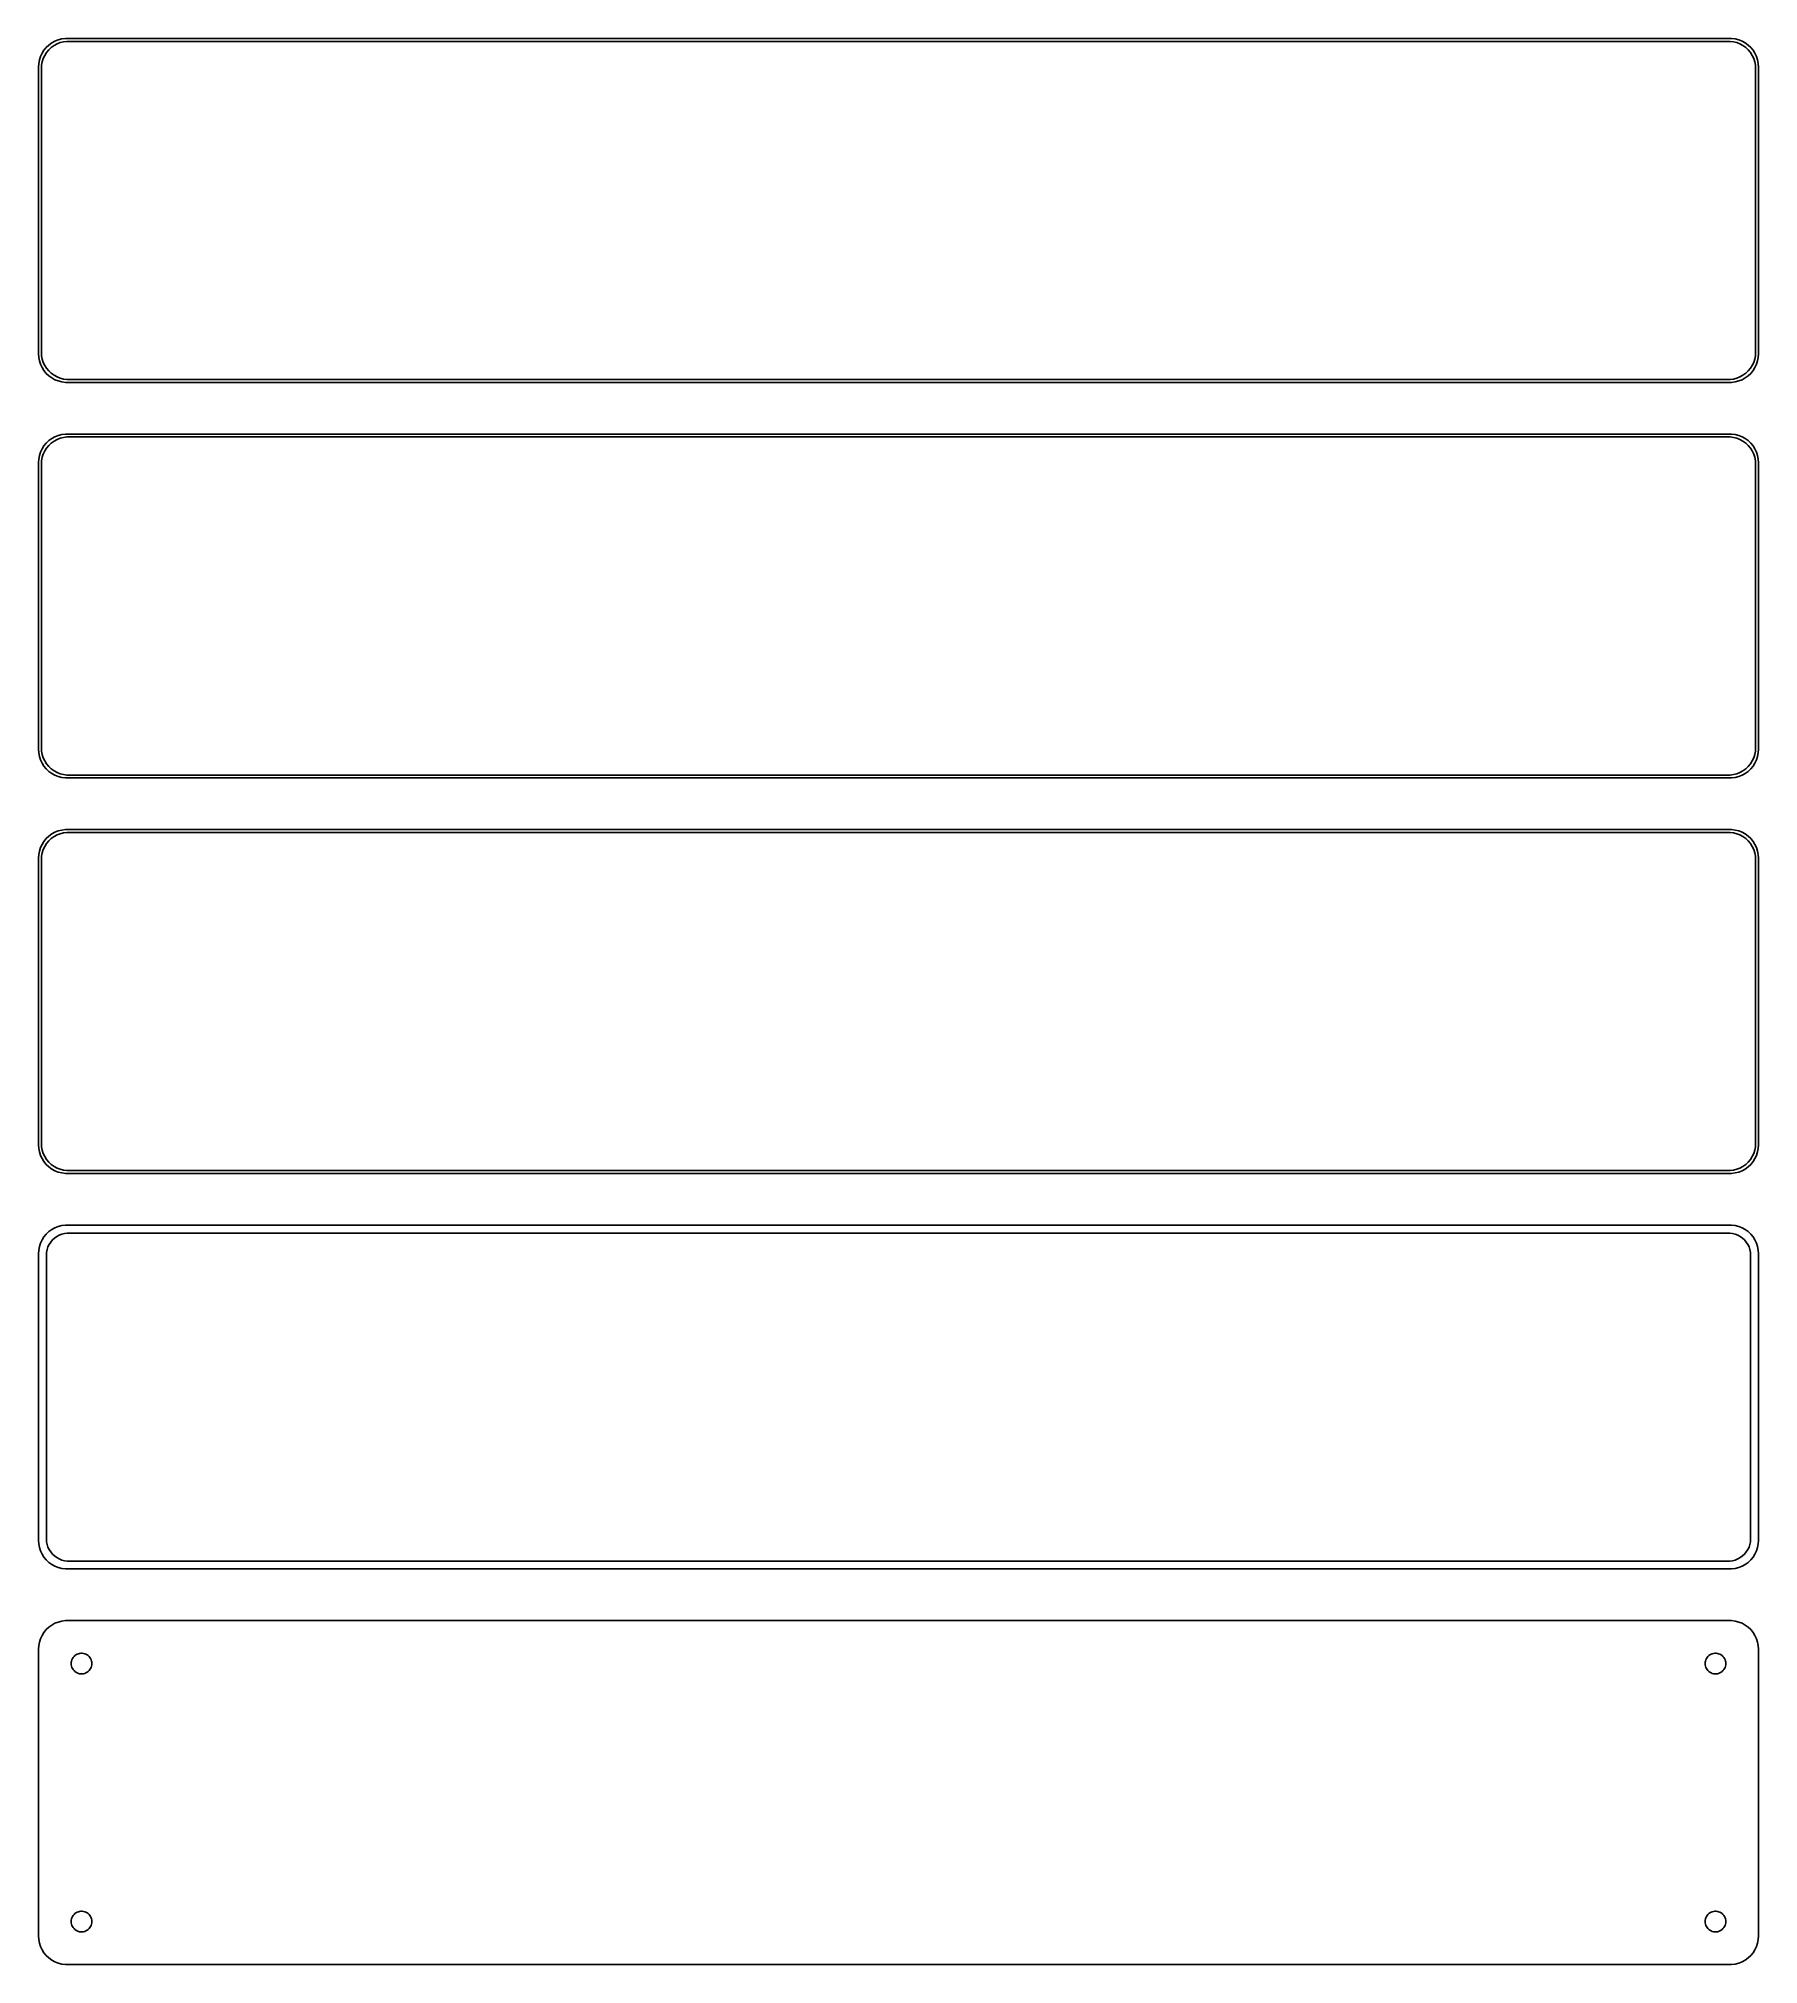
# Model space of a CAD drawing. Header units: metres. Extents: x -150 to 150, y 246 to 582.
import ezdxf

# ---------------------------------------------------------------- set-up
doc = ezdxf.new("R2010")
doc.units = ezdxf.units.M

msp = doc.modelspace()

# ---------------------------------------------------------------- linework, layer by layer
for p, q in [((-147.129, 581.524), (-147.679, 581.222)), ((-146.545, 581.755), (-147.129, 581.524)), ((-146.772, 581.048), (-146.218, 581.268)), ((-145.937, 581.911), (-146.545, 581.755)), ((-146.218, 581.268), (-145.64, 581.416)), ((-145.314, 581.99), (-145.937, 581.911)), ((-145.64, 581.416), (-145.048, 581.491)), ((145.314, 581.99), (-145.314, 581.99)), ((-145.048, 581.491), (145.048, 581.491)), ((145.048, 581.491), (145.64, 581.416)), ((145.937, 581.911), (145.314, 581.99)), ((145.64, 581.416), (146.218, 581.268)), ((146.545, 581.755), (145.937, 581.911)), ((146.218, 581.268), (146.772, 581.048)), ((147.129, 581.524), (146.545, 581.755)), ((147.679, 581.222), (147.129, 581.524)), ((-149.843, 578.243), (-149.961, 577.627)), ((-149.649, 578.841), (-149.843, 578.243)), ((-149.382, 579.409), (-149.649, 578.841)), ((-149.463, 577.345), (-149.351, 577.931)), ((-149.045, 579.939), (-149.382, 579.409)), ((-149.351, 577.931), (-149.166, 578.499)), ((-149.166, 578.499), (-148.912, 579.038)), ((-148.645, 580.423), (-149.045, 579.939)), ((-148.912, 579.038), (-148.593, 579.542)), ((-148.187, 580.853), (-148.645, 580.423)), ((-148.593, 579.542), (-148.213, 580.002)), ((-148.213, 580.002), (-147.778, 580.41)), ((-147.679, 581.222), (-148.187, 580.853)), ((-147.778, 580.41), (-147.295, 580.761)), ((-147.295, 580.761), (-146.772, 581.048)), ((146.772, 581.048), (147.295, 580.761)), ((147.295, 580.761), (147.778, 580.41)), ((148.187, 580.853), (147.679, 581.222)), ((147.778, 580.41), (148.213, 580.002)), ((148.645, 580.423), (148.187, 580.853)), ((148.213, 580.002), (148.593, 579.542)), ((148.593, 579.542), (148.912, 579.038)), ((149.045, 579.939), (148.645, 580.423)), ((148.912, 579.038), (149.166, 578.499)), ((149.382, 579.409), (149.045, 579.939)), ((149.166, 578.499), (149.351, 577.931)), ((149.351, 577.931), (149.463, 577.345)), ((149.649, 578.841), (149.382, 579.409)), ((149.843, 578.243), (149.649, 578.841)), ((149.961, 577.627), (149.843, 578.243)), ((-149.961, 577.627), (-150, 577)), ((-150, 577), (-150, 527)), ((-149.5, 576.75), (-149.463, 577.345)), ((-149.5, 527.25), (-149.5, 576.75)), ((149.463, 577.345), (149.5, 576.75)), ((149.5, 576.75), (149.5, 527.25)), ((150, 577), (149.961, 577.627)), ((150, 527), (150, 577)), ((-150, 527), (-149.961, 526.373)), ((-149.961, 526.373), (-149.843, 525.757)), ((-149.843, 525.757), (-149.649, 525.159)), ((-149.649, 525.159), (-149.382, 524.591)), ((-149.463, 526.655), (-149.5, 527.25)), ((-149.351, 526.069), (-149.463, 526.655)), ((-149.382, 524.591), (-149.045, 524.061)), ((-149.166, 525.501), (-149.351, 526.069)), ((-148.912, 524.962), (-149.166, 525.501)), ((-148.593, 524.458), (-148.912, 524.962)), ((-148.213, 523.998), (-148.593, 524.458)), ((148.593, 524.458), (148.213, 523.998)), ((148.912, 524.962), (148.593, 524.458)), ((149.166, 525.501), (148.912, 524.962)), ((149.045, 524.061), (149.382, 524.591)), ((149.351, 526.069), (149.166, 525.501)), ((149.463, 526.655), (149.351, 526.069)), ((149.382, 524.591), (149.649, 525.159)), ((149.5, 527.25), (149.463, 526.655)), ((149.649, 525.159), (149.843, 525.757)), ((149.843, 525.757), (149.961, 526.373)), ((149.961, 526.373), (150, 527)), ((-149.045, 524.061), (-148.645, 523.577)), ((-148.645, 523.577), (-148.187, 523.147)), ((-147.778, 523.59), (-148.213, 523.998)), ((-148.187, 523.147), (-147.679, 522.778)), ((-147.295, 523.239), (-147.778, 523.59)), ((-147.679, 522.778), (-147.129, 522.476)), ((-146.772, 522.952), (-147.295, 523.239)), ((-147.129, 522.476), (-146.545, 522.245)), ((-146.218, 522.732), (-146.772, 522.952)), ((-146.545, 522.245), (-145.937, 522.089)), ((-145.64, 522.584), (-146.218, 522.732)), ((-145.937, 522.089), (-145.314, 522.01)), ((-145.048, 522.509), (-145.64, 522.584)), ((-145.314, 522.01), (145.314, 522.01)), ((145.048, 522.509), (-145.048, 522.509)), ((145.64, 522.584), (145.048, 522.509)), ((145.314, 522.01), (145.937, 522.089)), ((146.218, 522.732), (145.64, 522.584)), ((145.937, 522.089), (146.545, 522.245)), ((146.772, 522.952), (146.218, 522.732)), ((146.545, 522.245), (147.129, 522.476)), ((147.295, 523.239), (146.772, 522.952)), ((147.129, 522.476), (147.679, 522.778)), ((147.778, 523.59), (147.295, 523.239)), ((147.679, 522.778), (148.187, 523.147)), ((148.213, 523.998), (147.778, 523.59)), ((148.187, 523.147), (148.645, 523.577)), ((148.645, 523.577), (149.045, 524.061)), ((-149.045, 510.939), (-149.382, 510.409)), ((-148.645, 511.423), (-149.045, 510.939)), ((-148.187, 511.853), (-148.645, 511.423)), ((-148.593, 510.542), (-148.213, 511.002)), ((-148.213, 511.002), (-147.778, 511.41)), ((-147.679, 512.222), (-148.187, 511.853)), ((-147.778, 511.41), (-147.295, 511.761)), ((-147.129, 512.524), (-147.679, 512.222)), ((-147.295, 511.761), (-146.772, 512.048)), ((-146.545, 512.755), (-147.129, 512.524)), ((-146.772, 512.048), (-146.218, 512.268)), ((-145.937, 512.911), (-146.545, 512.755)), ((-146.218, 512.268), (-145.64, 512.416)), ((-145.314, 512.99), (-145.937, 512.911)), ((-145.64, 512.416), (-145.048, 512.491)), ((145.314, 512.99), (-145.314, 512.99)), ((-145.048, 512.491), (145.048, 512.491)), ((145.048, 512.491), (145.64, 512.416)), ((145.937, 512.911), (145.314, 512.99)), ((145.64, 512.416), (146.218, 512.268)), ((146.545, 512.755), (145.937, 512.911)), ((146.218, 512.268), (146.772, 512.048)), ((147.129, 512.524), (146.545, 512.755)), ((146.772, 512.048), (147.295, 511.761)), ((147.679, 512.222), (147.129, 512.524)), ((147.295, 511.761), (147.778, 511.41)), ((148.187, 511.853), (147.679, 512.222)), ((147.778, 511.41), (148.213, 511.002)), ((148.645, 511.423), (148.187, 511.853)), ((148.213, 511.002), (148.593, 510.542)), ((149.045, 510.939), (148.645, 511.423)), ((149.382, 510.409), (149.045, 510.939)), ((-149.961, 508.627), (-150, 508)), ((-150, 508), (-150, 458)), ((-149.843, 509.243), (-149.961, 508.627)), ((-149.649, 509.841), (-149.843, 509.243)), ((-149.382, 510.409), (-149.649, 509.841)), ((-149.5, 507.75), (-149.463, 508.345)), ((-149.5, 458.25), (-149.5, 507.75)), ((-149.463, 508.345), (-149.351, 508.931)), ((-149.351, 508.931), (-149.166, 509.499)), ((-149.166, 509.499), (-148.912, 510.038)), ((-148.912, 510.038), (-148.593, 510.542)), ((148.593, 510.542), (148.912, 510.038)), ((148.912, 510.038), (149.166, 509.499)), ((149.166, 509.499), (149.351, 508.931)), ((149.351, 508.931), (149.463, 508.345)), ((149.649, 509.841), (149.382, 510.409)), ((149.463, 508.345), (149.5, 507.75)), ((149.5, 507.75), (149.5, 458.25)), ((149.843, 509.243), (149.649, 509.841)), ((149.961, 508.627), (149.843, 509.243)), ((150, 508), (149.961, 508.627)), ((150, 458), (150, 508)), ((-150, 458), (-149.961, 457.373)), ((-149.961, 457.373), (-149.843, 456.757)), ((-149.463, 457.655), (-149.5, 458.25)), ((-149.351, 457.069), (-149.463, 457.655)), ((-149.166, 456.501), (-149.351, 457.069)), ((149.351, 457.069), (149.166, 456.501)), ((149.463, 457.655), (149.351, 457.069)), ((149.5, 458.25), (149.463, 457.655)), ((149.843, 456.757), (149.961, 457.373)), ((149.961, 457.373), (150, 458)), ((-149.843, 456.757), (-149.649, 456.159)), ((-149.649, 456.159), (-149.382, 455.591)), ((-149.382, 455.591), (-149.045, 455.061)), ((-148.912, 455.962), (-149.166, 456.501)), ((-149.045, 455.061), (-148.645, 454.577)), ((-148.593, 455.458), (-148.912, 455.962)), ((-148.645, 454.577), (-148.187, 454.147)), ((-148.213, 454.998), (-148.593, 455.458)), ((-147.778, 454.59), (-148.213, 454.998)), ((-148.187, 454.147), (-147.679, 453.778)), ((-147.295, 454.239), (-147.778, 454.59)), ((-147.679, 453.778), (-147.129, 453.476)), ((-146.772, 453.952), (-147.295, 454.239)), ((-146.218, 453.732), (-146.772, 453.952)), ((-145.64, 453.584), (-146.218, 453.732)), ((-145.048, 453.509), (-145.64, 453.584)), ((145.64, 453.584), (145.048, 453.509)), ((146.218, 453.732), (145.64, 453.584)), ((146.772, 453.952), (146.218, 453.732)), ((147.295, 454.239), (146.772, 453.952)), ((147.129, 453.476), (147.679, 453.778)), ((147.778, 454.59), (147.295, 454.239)), ((147.679, 453.778), (148.187, 454.147)), ((148.213, 454.998), (147.778, 454.59)), ((148.187, 454.147), (148.645, 454.577)), ((148.593, 455.458), (148.213, 454.998)), ((148.912, 455.962), (148.593, 455.458)), ((148.645, 454.577), (149.045, 455.061)), ((149.166, 456.501), (148.912, 455.962)), ((149.045, 455.061), (149.382, 455.591)), ((149.382, 455.591), (149.649, 456.159)), ((149.649, 456.159), (149.843, 456.757)), ((-147.129, 453.476), (-146.545, 453.245)), ((-146.545, 453.245), (-145.937, 453.089)), ((-145.937, 453.089), (-145.314, 453.01)), ((-145.314, 453.01), (145.314, 453.01)), ((145.048, 453.509), (-145.048, 453.509)), ((145.314, 453.01), (145.937, 453.089)), ((145.937, 453.089), (146.545, 453.245)), ((146.545, 453.245), (147.129, 453.476)), ((-147.129, 443.524), (-147.679, 443.222)), ((-146.545, 443.755), (-147.129, 443.524)), ((-145.937, 443.911), (-146.545, 443.755)), ((-145.314, 443.99), (-145.937, 443.911)), ((145.314, 443.99), (-145.314, 443.99)), ((145.937, 443.911), (145.314, 443.99)), ((146.545, 443.755), (145.937, 443.911)), ((147.129, 443.524), (146.545, 443.755)), ((147.679, 443.222), (147.129, 443.524)), ((-149.843, 440.243), (-149.961, 439.627)), ((-149.649, 440.841), (-149.843, 440.243)), ((-149.382, 441.409), (-149.649, 440.841)), ((-149.045, 441.939), (-149.382, 441.409)), ((-149.351, 439.931), (-149.166, 440.499)), ((-149.166, 440.499), (-148.912, 441.038)), ((-148.645, 442.423), (-149.045, 441.939)), ((-148.912, 441.038), (-148.593, 441.542)), ((-148.187, 442.853), (-148.645, 442.423)), ((-148.593, 441.542), (-148.213, 442.002)), ((-148.213, 442.002), (-147.778, 442.41)), ((-147.679, 443.222), (-148.187, 442.853)), ((-147.778, 442.41), (-147.295, 442.761)), ((-147.295, 442.761), (-146.772, 443.048)), ((-146.772, 443.048), (-146.218, 443.268)), ((-146.218, 443.268), (-145.64, 443.416)), ((-145.64, 443.416), (-145.048, 443.491)), ((-145.048, 443.491), (145.048, 443.491)), ((145.048, 443.491), (145.64, 443.416)), ((145.64, 443.416), (146.218, 443.268)), ((146.218, 443.268), (146.772, 443.048)), ((146.772, 443.048), (147.295, 442.761)), ((147.295, 442.761), (147.778, 442.41)), ((148.187, 442.853), (147.679, 443.222)), ((147.778, 442.41), (148.213, 442.002)), ((148.645, 442.423), (148.187, 442.853)), ((148.213, 442.002), (148.593, 441.542)), ((148.593, 441.542), (148.912, 441.038)), ((149.045, 441.939), (148.645, 442.423)), ((148.912, 441.038), (149.166, 440.499)), ((149.382, 441.409), (149.045, 441.939)), ((149.166, 440.499), (149.351, 439.931)), ((149.649, 440.841), (149.382, 441.409)), ((149.843, 440.243), (149.649, 440.841)), ((149.961, 439.627), (149.843, 440.243)), ((-149.961, 439.627), (-150, 439)), ((-150, 439), (-150, 389)), ((-149.5, 438.75), (-149.463, 439.345)), ((-149.5, 389.25), (-149.5, 438.75)), ((-149.463, 439.345), (-149.351, 439.931)), ((149.351, 439.931), (149.463, 439.345)), ((149.463, 439.345), (149.5, 438.75)), ((149.5, 438.75), (149.5, 389.25)), ((150, 439), (149.961, 439.627)), ((150, 389), (150, 439)), ((-150, 389), (-149.961, 388.373)), ((-149.961, 388.373), (-149.843, 387.757)), ((-149.843, 387.757), (-149.649, 387.159)), ((-149.649, 387.159), (-149.382, 386.591)), ((-149.463, 388.655), (-149.5, 389.25)), ((-149.351, 388.069), (-149.463, 388.655)), ((-149.382, 386.591), (-149.045, 386.061)), ((-149.166, 387.501), (-149.351, 388.069)), ((-148.912, 386.962), (-149.166, 387.501)), ((-148.593, 386.458), (-148.912, 386.962)), ((-148.213, 385.998), (-148.593, 386.458)), ((148.593, 386.458), (148.213, 385.998)), ((148.912, 386.962), (148.593, 386.458)), ((149.166, 387.501), (148.912, 386.962)), ((149.045, 386.061), (149.382, 386.591)), ((149.351, 388.069), (149.166, 387.501)), ((149.463, 388.655), (149.351, 388.069)), ((149.382, 386.591), (149.649, 387.159)), ((149.5, 389.25), (149.463, 388.655)), ((149.649, 387.159), (149.843, 387.757)), ((149.843, 387.757), (149.961, 388.373)), ((149.961, 388.373), (150, 389)), ((-149.045, 386.061), (-148.645, 385.577)), ((-148.645, 385.577), (-148.187, 385.147)), ((-147.778, 385.59), (-148.213, 385.998)), ((-148.187, 385.147), (-147.679, 384.778)), ((-147.295, 385.239), (-147.778, 385.59)), ((-147.679, 384.778), (-147.129, 384.476)), ((-146.772, 384.952), (-147.295, 385.239)), ((-147.129, 384.476), (-146.545, 384.245)), ((-146.218, 384.732), (-146.772, 384.952)), ((-146.545, 384.245), (-145.937, 384.089)), ((-145.64, 384.584), (-146.218, 384.732)), ((-145.937, 384.089), (-145.314, 384.01)), ((-145.048, 384.509), (-145.64, 384.584)), ((-145.314, 384.01), (145.314, 384.01)), ((145.048, 384.509), (-145.048, 384.509)), ((145.64, 384.584), (145.048, 384.509)), ((145.314, 384.01), (145.937, 384.089)), ((146.218, 384.732), (145.64, 384.584)), ((145.937, 384.089), (146.545, 384.245)), ((146.772, 384.952), (146.218, 384.732)), ((146.545, 384.245), (147.129, 384.476)), ((147.295, 385.239), (146.772, 384.952)), ((147.129, 384.476), (147.679, 384.778)), ((147.778, 385.59), (147.295, 385.239)), ((147.679, 384.778), (148.187, 385.147)), ((148.213, 385.998), (147.778, 385.59)), ((148.187, 385.147), (148.645, 385.577)), ((148.645, 385.577), (149.045, 386.061)), ((-149.045, 372.939), (-149.382, 372.409)), ((-148.645, 373.423), (-149.045, 372.939)), ((-148.187, 373.853), (-148.645, 373.423)), ((-147.679, 374.222), (-148.187, 373.853)), ((-147.129, 374.524), (-147.679, 374.222)), ((-147.216, 372.731), (-146.823, 373.017)), ((-146.545, 374.755), (-147.129, 374.524)), ((-146.823, 373.017), (-146.398, 373.251)), ((-145.937, 374.911), (-146.545, 374.755)), ((-146.398, 373.251), (-145.946, 373.43)), ((-145.946, 373.43), (-145.475, 373.551)), ((-145.314, 374.99), (-145.937, 374.911)), ((-145.475, 373.551), (-144.993, 373.612)), ((145.314, 374.99), (-145.314, 374.99)), ((-144.993, 373.612), (144.993, 373.612)), ((144.993, 373.612), (145.475, 373.551)), ((145.937, 374.911), (145.314, 374.99)), ((145.475, 373.551), (145.946, 373.43)), ((146.545, 374.755), (145.937, 374.911)), ((145.946, 373.43), (146.398, 373.251)), ((146.398, 373.251), (146.823, 373.017)), ((147.129, 374.524), (146.545, 374.755)), ((146.823, 373.017), (147.216, 372.731)), ((147.679, 374.222), (147.129, 374.524)), ((148.187, 373.853), (147.679, 374.222)), ((148.645, 373.423), (148.187, 373.853)), ((149.045, 372.939), (148.645, 373.423)), ((149.382, 372.409), (149.045, 372.939)), ((-149.961, 370.627), (-150, 370)), ((-150, 370), (-150, 320)), ((-149.843, 371.243), (-149.961, 370.627)), ((-149.649, 371.841), (-149.843, 371.243)), ((-149.382, 372.409), (-149.649, 371.841)), ((-148.619, 369.75), (-148.589, 370.235)), ((-148.619, 320.25), (-148.619, 369.75)), ((-148.589, 370.235), (-148.498, 370.712)), ((-148.498, 370.712), (-148.348, 371.174)), ((-148.348, 371.174), (-148.141, 371.614)), ((-148.141, 371.614), (-147.88, 372.024)), ((-147.88, 372.024), (-147.571, 372.399)), ((-147.571, 372.399), (-147.216, 372.731)), ((147.216, 372.731), (147.571, 372.399)), ((147.571, 372.399), (147.88, 372.024)), ((147.88, 372.024), (148.141, 371.614)), ((148.141, 371.614), (148.348, 371.174)), ((148.348, 371.174), (148.498, 370.712)), ((148.498, 370.712), (148.589, 370.235)), ((148.589, 370.235), (148.619, 369.75)), ((148.619, 369.75), (148.619, 320.25)), ((149.649, 371.841), (149.382, 372.409)), ((149.843, 371.243), (149.649, 371.841)), ((149.961, 370.627), (149.843, 371.243)), ((150, 370), (149.961, 370.627)), ((150, 320), (150, 370)), ((-150, 320), (-149.961, 319.373)), ((-149.961, 319.373), (-149.843, 318.757)), ((-148.589, 319.765), (-148.619, 320.25)), ((-148.498, 319.288), (-148.589, 319.765)), ((-148.348, 318.826), (-148.498, 319.288)), ((148.498, 319.288), (148.348, 318.826)), ((148.589, 319.765), (148.498, 319.288)), ((148.619, 320.25), (148.589, 319.765)), ((149.843, 318.757), (149.961, 319.373)), ((149.961, 319.373), (150, 320)), ((-149.843, 318.757), (-149.649, 318.159)), ((-149.649, 318.159), (-149.382, 317.591)), ((-149.382, 317.591), (-149.045, 317.061)), ((-149.045, 317.061), (-148.645, 316.577)), ((-148.645, 316.577), (-148.187, 316.147)), ((-148.141, 318.386), (-148.348, 318.826)), ((-148.187, 316.147), (-147.679, 315.778)), ((-147.88, 317.976), (-148.141, 318.386)), ((-147.571, 317.601), (-147.88, 317.976)), ((-147.216, 317.269), (-147.571, 317.601)), ((-146.823, 316.983), (-147.216, 317.269)), ((-146.398, 316.749), (-146.823, 316.983)), ((-145.946, 316.57), (-146.398, 316.749)), ((-145.475, 316.449), (-145.946, 316.57)), ((-144.993, 316.388), (-145.475, 316.449)), ((144.993, 316.388), (-144.993, 316.388)), ((145.475, 316.449), (144.993, 316.388)), ((145.946, 316.57), (145.475, 316.449)), ((146.398, 316.749), (145.946, 316.57)), ((146.823, 316.983), (146.398, 316.749)), ((147.216, 317.269), (146.823, 316.983)), ((147.571, 317.601), (147.216, 317.269)), ((147.88, 317.976), (147.571, 317.601)), ((147.679, 315.778), (148.187, 316.147)), ((148.141, 318.386), (147.88, 317.976)), ((148.348, 318.826), (148.141, 318.386)), ((148.187, 316.147), (148.645, 316.577)), ((148.645, 316.577), (149.045, 317.061)), ((149.045, 317.061), (149.382, 317.591)), ((149.382, 317.591), (149.649, 318.159)), ((149.649, 318.159), (149.843, 318.757)), ((-147.679, 315.778), (-147.129, 315.476)), ((-147.129, 315.476), (-146.545, 315.245)), ((-146.545, 315.245), (-145.937, 315.089)), ((-145.937, 315.089), (-145.314, 315.01)), ((-145.314, 315.01), (145.314, 315.01)), ((145.314, 315.01), (145.937, 315.089)), ((145.937, 315.089), (146.545, 315.245)), ((146.545, 315.245), (147.129, 315.476)), ((147.129, 315.476), (147.679, 315.778)), ((-146.545, 305.755), (-147.129, 305.524)), ((-145.937, 305.911), (-146.545, 305.755)), ((-145.314, 305.99), (-145.937, 305.911)), ((145.314, 305.99), (-145.314, 305.99)), ((145.937, 305.911), (145.314, 305.99)), ((146.545, 305.755), (145.937, 305.911)), ((147.129, 305.524), (146.545, 305.755)), ((-149.649, 302.841), (-149.843, 302.243)), ((-149.382, 303.409), (-149.649, 302.841)), ((-149.045, 303.939), (-149.382, 303.409)), ((-148.645, 304.423), (-149.045, 303.939)), ((-148.187, 304.853), (-148.645, 304.423)), ((-147.679, 305.222), (-148.187, 304.853)), ((-147.129, 305.524), (-147.679, 305.222)), ((147.679, 305.222), (147.129, 305.524)), ((148.187, 304.853), (147.679, 305.222)), ((148.645, 304.423), (148.187, 304.853)), ((149.045, 303.939), (148.645, 304.423)), ((149.382, 303.409), (149.045, 303.939)), ((149.649, 302.841), (149.382, 303.409)), ((149.843, 302.243), (149.649, 302.841)), ((-149.961, 301.627), (-150, 301)), ((-150, 301), (-150, 251)), ((-149.843, 302.243), (-149.961, 301.627)), ((-144.243, 298.948), (-144.174, 299.163)), ((-144.174, 299.163), (-144.077, 299.367)), ((-144.077, 299.367), (-143.956, 299.558)), ((-143.956, 299.558), (-143.812, 299.732)), ((-143.812, 299.732), (-143.647, 299.887)), ((-143.647, 299.887), (-143.464, 300.02)), ((-143.464, 300.02), (-143.266, 300.129)), ((-143.266, 300.129), (-143.056, 300.212)), ((-143.056, 300.212), (-142.837, 300.268)), ((-142.837, 300.268), (-142.613, 300.296)), ((-142.613, 300.296), (-142.387, 300.296)), ((-142.387, 300.296), (-142.163, 300.268)), ((-142.163, 300.268), (-141.944, 300.212)), ((-141.944, 300.212), (-141.734, 300.129)), ((-141.734, 300.129), (-141.536, 300.02)), ((-141.536, 300.02), (-141.353, 299.887)), ((-141.353, 299.887), (-141.188, 299.732)), ((-141.188, 299.732), (-141.044, 299.558)), ((-141.044, 299.558), (-140.923, 299.367)), ((-140.923, 299.367), (-140.826, 299.163)), ((-140.826, 299.163), (-140.757, 298.948)), ((140.757, 298.948), (140.826, 299.163)), ((140.826, 299.163), (140.923, 299.367)), ((140.923, 299.367), (141.044, 299.558)), ((141.044, 299.558), (141.188, 299.732)), ((141.188, 299.732), (141.353, 299.887)), ((141.353, 299.887), (141.536, 300.02)), ((141.536, 300.02), (141.734, 300.129)), ((141.734, 300.129), (141.944, 300.212)), ((141.944, 300.212), (142.163, 300.268)), ((142.163, 300.268), (142.387, 300.296)), ((142.387, 300.296), (142.613, 300.296)), ((142.613, 300.296), (142.837, 300.268)), ((142.837, 300.268), (143.056, 300.212)), ((143.056, 300.212), (143.266, 300.129)), ((143.266, 300.129), (143.464, 300.02)), ((143.464, 300.02), (143.647, 299.887)), ((143.647, 299.887), (143.812, 299.732)), ((143.812, 299.732), (143.956, 299.558)), ((143.956, 299.558), (144.077, 299.367)), ((144.077, 299.367), (144.174, 299.163)), ((144.174, 299.163), (144.243, 298.948)), ((149.961, 301.627), (149.843, 302.243)), ((150, 301), (149.961, 301.627)), ((150, 251), (150, 301)), ((-144.3, 298.5), (-144.286, 298.726)), ((-144.286, 298.274), (-144.3, 298.5)), ((-144.286, 298.726), (-144.243, 298.948)), ((-144.243, 298.052), (-144.286, 298.274)), ((-144.174, 297.837), (-144.243, 298.052)), ((-144.077, 297.633), (-144.174, 297.837)), ((-143.956, 297.442), (-144.077, 297.633)), ((-143.812, 297.268), (-143.956, 297.442)), ((-143.647, 297.113), (-143.812, 297.268)), ((-143.464, 296.98), (-143.647, 297.113)), ((-143.266, 296.871), (-143.464, 296.98)), ((-143.056, 296.788), (-143.266, 296.871)), ((-142.837, 296.732), (-143.056, 296.788)), ((-142.613, 296.704), (-142.837, 296.732)), ((-142.387, 296.704), (-142.613, 296.704)), ((-142.163, 296.732), (-142.387, 296.704)), ((-141.944, 296.788), (-142.163, 296.732)), ((-141.734, 296.871), (-141.944, 296.788)), ((-141.536, 296.98), (-141.734, 296.871)), ((-141.353, 297.113), (-141.536, 296.98)), ((-141.188, 297.268), (-141.353, 297.113)), ((-141.044, 297.442), (-141.188, 297.268)), ((-140.923, 297.633), (-141.044, 297.442)), ((-140.826, 297.837), (-140.923, 297.633)), ((-140.757, 298.052), (-140.826, 297.837)), ((-140.757, 298.948), (-140.714, 298.726)), ((-140.714, 298.274), (-140.757, 298.052)), ((-140.714, 298.726), (-140.7, 298.5)), ((-140.7, 298.5), (-140.714, 298.274)), ((140.7, 298.5), (140.714, 298.726)), ((140.714, 298.274), (140.7, 298.5)), ((140.714, 298.726), (140.757, 298.948)), ((140.757, 298.052), (140.714, 298.274)), ((140.826, 297.837), (140.757, 298.052)), ((140.923, 297.633), (140.826, 297.837)), ((141.044, 297.442), (140.923, 297.633)), ((141.188, 297.268), (141.044, 297.442)), ((141.353, 297.113), (141.188, 297.268)), ((141.536, 296.98), (141.353, 297.113)), ((141.734, 296.871), (141.536, 296.98)), ((141.944, 296.788), (141.734, 296.871)), ((142.163, 296.732), (141.944, 296.788)), ((142.387, 296.704), (142.163, 296.732)), ((142.613, 296.704), (142.387, 296.704)), ((142.837, 296.732), (142.613, 296.704)), ((143.056, 296.788), (142.837, 296.732)), ((143.266, 296.871), (143.056, 296.788)), ((143.464, 296.98), (143.266, 296.871)), ((143.647, 297.113), (143.464, 296.98)), ((143.812, 297.268), (143.647, 297.113)), ((143.956, 297.442), (143.812, 297.268)), ((144.077, 297.633), (143.956, 297.442)), ((144.174, 297.837), (144.077, 297.633)), ((144.243, 298.052), (144.174, 297.837)), ((144.243, 298.948), (144.286, 298.726)), ((144.286, 298.274), (144.243, 298.052)), ((144.286, 298.726), (144.3, 298.5)), ((144.3, 298.5), (144.286, 298.274)), ((-144.3, 253.5), (-144.286, 253.726)), ((-144.286, 253.274), (-144.3, 253.5)), ((-144.286, 253.726), (-144.243, 253.948)), ((-144.243, 253.052), (-144.286, 253.274)), ((-144.243, 253.948), (-144.174, 254.163)), ((-144.174, 252.837), (-144.243, 253.052)), ((-144.174, 254.163), (-144.077, 254.367)), ((-144.077, 252.633), (-144.174, 252.837)), ((-144.077, 254.367), (-143.956, 254.558)), ((-143.956, 252.442), (-144.077, 252.633)), ((-143.956, 254.558), (-143.812, 254.732)), ((-143.812, 252.268), (-143.956, 252.442)), ((-143.812, 254.732), (-143.647, 254.887)), ((-143.647, 252.113), (-143.812, 252.268)), ((-143.647, 254.887), (-143.464, 255.02)), ((-143.464, 251.98), (-143.647, 252.113)), ((-143.464, 255.02), (-143.266, 255.129)), ((-143.266, 255.129), (-143.056, 255.212)), ((-143.056, 255.212), (-142.837, 255.268)), ((-142.837, 255.268), (-142.613, 255.296)), ((-142.613, 255.296), (-142.387, 255.296)), ((-142.387, 255.296), (-142.163, 255.268)), ((-142.163, 255.268), (-141.944, 255.212)), ((-141.944, 255.212), (-141.734, 255.129)), ((-141.734, 255.129), (-141.536, 255.02)), ((-141.536, 255.02), (-141.353, 254.887)), ((-141.353, 252.113), (-141.536, 251.98)), ((-141.353, 254.887), (-141.188, 254.732)), ((-141.188, 252.268), (-141.353, 252.113)), ((-141.188, 254.732), (-141.044, 254.558)), ((-141.044, 252.442), (-141.188, 252.268)), ((-141.044, 254.558), (-140.923, 254.367)), ((-140.923, 252.633), (-141.044, 252.442)), ((-140.923, 254.367), (-140.826, 254.163)), ((-140.826, 252.837), (-140.923, 252.633)), ((-140.826, 254.163), (-140.757, 253.948)), ((-140.757, 253.052), (-140.826, 252.837)), ((-140.757, 253.948), (-140.714, 253.726)), ((-140.714, 253.274), (-140.757, 253.052)), ((-140.714, 253.726), (-140.7, 253.5)), ((-140.7, 253.5), (-140.714, 253.274)), ((140.7, 253.5), (140.714, 253.726)), ((140.714, 253.274), (140.7, 253.5)), ((140.714, 253.726), (140.757, 253.948)), ((140.757, 253.052), (140.714, 253.274)), ((140.757, 253.948), (140.826, 254.163)), ((140.826, 252.837), (140.757, 253.052)), ((140.826, 254.163), (140.923, 254.367)), ((140.923, 252.633), (140.826, 252.837)), ((140.923, 254.367), (141.044, 254.558)), ((141.044, 252.442), (140.923, 252.633)), ((141.044, 254.558), (141.188, 254.732)), ((141.188, 252.268), (141.044, 252.442)), ((141.188, 254.732), (141.353, 254.887)), ((141.353, 252.113), (141.188, 252.268)), ((141.353, 254.887), (141.536, 255.02)), ((141.536, 251.98), (141.353, 252.113)), ((141.536, 255.02), (141.734, 255.129)), ((141.734, 255.129), (141.944, 255.212)), ((141.944, 255.212), (142.163, 255.268)), ((142.163, 255.268), (142.387, 255.296)), ((142.387, 255.296), (142.613, 255.296)), ((142.613, 255.296), (142.837, 255.268)), ((142.837, 255.268), (143.056, 255.212)), ((143.056, 255.212), (143.266, 255.129)), ((143.266, 255.129), (143.464, 255.02)), ((143.464, 255.02), (143.647, 254.887)), ((143.647, 252.113), (143.464, 251.98)), ((143.647, 254.887), (143.812, 254.732)), ((143.812, 252.268), (143.647, 252.113)), ((143.812, 254.732), (143.956, 254.558)), ((143.956, 252.442), (143.812, 252.268)), ((143.956, 254.558), (144.077, 254.367)), ((144.077, 252.633), (143.956, 252.442)), ((144.077, 254.367), (144.174, 254.163)), ((144.174, 252.837), (144.077, 252.633)), ((144.174, 254.163), (144.243, 253.948)), ((144.243, 253.052), (144.174, 252.837)), ((144.243, 253.948), (144.286, 253.726)), ((144.286, 253.274), (144.243, 253.052)), ((144.286, 253.726), (144.3, 253.5)), ((144.3, 253.5), (144.286, 253.274)), ((-150, 251), (-149.961, 250.373)), ((-149.961, 250.373), (-149.843, 249.757)), ((-149.843, 249.757), (-149.649, 249.159)), ((-149.649, 249.159), (-149.382, 248.591)), ((-143.266, 251.871), (-143.464, 251.98)), ((-143.056, 251.788), (-143.266, 251.871)), ((-142.837, 251.732), (-143.056, 251.788)), ((-142.613, 251.704), (-142.837, 251.732)), ((-142.387, 251.704), (-142.613, 251.704)), ((-142.163, 251.732), (-142.387, 251.704)), ((-141.944, 251.788), (-142.163, 251.732)), ((-141.734, 251.871), (-141.944, 251.788)), ((-141.536, 251.98), (-141.734, 251.871)), ((141.734, 251.871), (141.536, 251.98)), ((141.944, 251.788), (141.734, 251.871)), ((142.163, 251.732), (141.944, 251.788)), ((142.387, 251.704), (142.163, 251.732)), ((142.613, 251.704), (142.387, 251.704)), ((142.837, 251.732), (142.613, 251.704)), ((143.056, 251.788), (142.837, 251.732)), ((143.266, 251.871), (143.056, 251.788)), ((143.464, 251.98), (143.266, 251.871)), ((149.382, 248.591), (149.649, 249.159)), ((149.649, 249.159), (149.843, 249.757)), ((149.843, 249.757), (149.961, 250.373)), ((149.961, 250.373), (150, 251)), ((-149.382, 248.591), (-149.045, 248.061)), ((-149.045, 248.061), (-148.645, 247.577)), ((-148.645, 247.577), (-148.187, 247.147)), ((-148.187, 247.147), (-147.679, 246.778)), ((-147.679, 246.778), (-147.129, 246.476)), ((-147.129, 246.476), (-146.545, 246.245)), ((-146.545, 246.245), (-145.937, 246.089)), ((-145.937, 246.089), (-145.314, 246.01)), ((-145.314, 246.01), (145.314, 246.01)), ((145.314, 246.01), (145.937, 246.089)), ((145.937, 246.089), (146.545, 246.245)), ((146.545, 246.245), (147.129, 246.476)), ((147.129, 246.476), (147.679, 246.778)), ((147.679, 246.778), (148.187, 247.147)), ((148.187, 247.147), (148.645, 247.577)), ((148.645, 247.577), (149.045, 248.061)), ((149.045, 248.061), (149.382, 248.591))]:
    msp.add_line(p, q)

doc.saveas('drawing.dxf')
